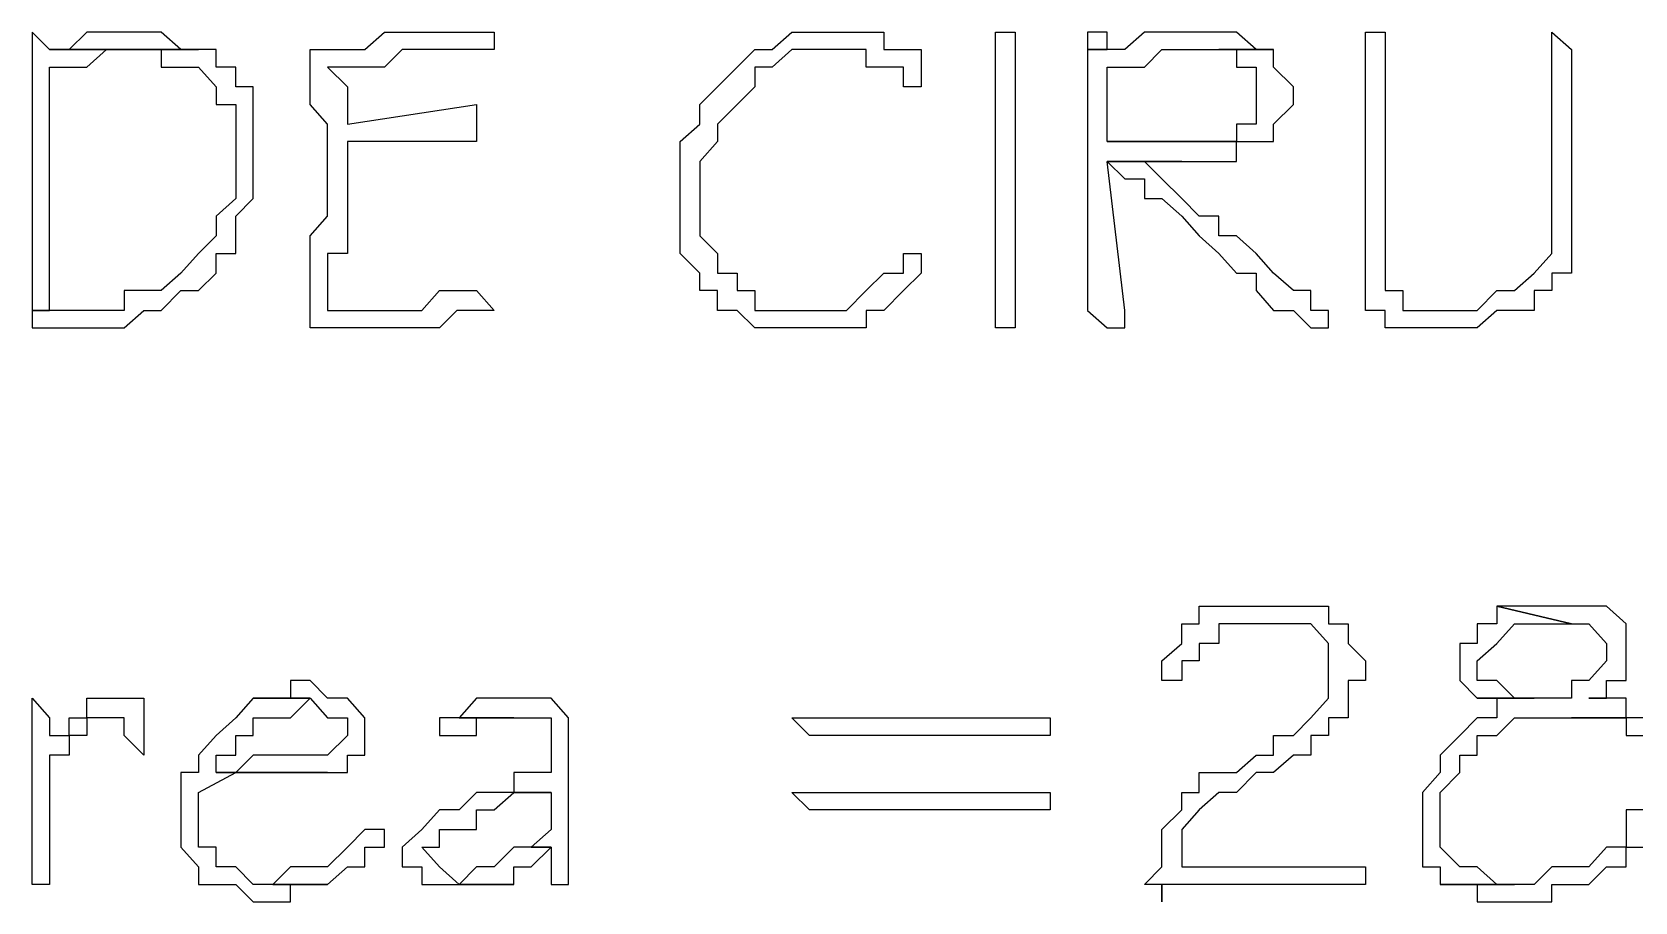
# Model space of a CAD drawing. Header units: millimetres. Extents: x -518.8 to -461.2, y 3.5 to 44.2.
# Drawn here: x -497.96 to -497.41, y 15.571 to 15.87 of the extents above; entities that cross this region are included whole.
import ezdxf

# ---------------------------------------------------------------- set-up
doc = ezdxf.new("R2010")
doc.units = ezdxf.units.MM
doc.header["$MEASUREMENT"] = 0
doc.layers.add('MYSOLIDS', color=7, linetype='Continuous')

msp = doc.modelspace()

# ---------------------------------------------------------------- linework, layer by layer
at = {"layer": 'MYSOLIDS'}
for points in [[(-497.96017, 15.86988), (-497.96017, 15.86988), (-497.96017, 15.86386), (-497.96017, 15.85785), (-497.96017, 15.85785), (-497.96017, 15.85108), (-497.96017, 15.85108), (-497.96017, 15.84507), (-497.96017, 15.8383), (-497.96017, 15.83229), (-497.96017, 15.83229), (-497.96017, 15.82552), (-497.96017, 15.8195), (-497.96017, 15.81274), (-497.96017, 15.81274), (-497.96017, 15.80672), (-497.96017, 15.79996), (-497.96017, 15.79996), (-497.96017, 15.79394), (-497.96017, 15.78717), (-497.96017, 15.78116), (-497.96017, 15.77439), (-497.96017, 15.77439), (-497.95416, 15.77439), (-497.95416, 15.78116), (-497.95416, 15.78116), (-497.95416, 15.78717), (-497.95416, 15.79394), (-497.95416, 15.79394), (-497.95416, 15.79996), (-497.95416, 15.80672), (-497.95416, 15.80672), (-497.95416, 15.81274), (-497.95416, 15.8195), (-497.95416, 15.8195), (-497.95416, 15.82552), (-497.95416, 15.83229), (-497.95416, 15.8383), (-497.95416, 15.8383), (-497.95416, 15.84507), (-497.95416, 15.85108), (-497.95416, 15.85785), (-497.95416, 15.85785), (-497.95416, 15.85785), (-497.94739, 15.85785), (-497.94739, 15.85785), (-497.94137, 15.85785), (-497.93461, 15.86386), (-497.93461, 15.86386), (-497.92859, 15.86386), (-497.92183, 15.86386), (-497.90303, 15.86386), (-497.90303, 15.86386), (-497.95416, 15.86386), (-497.96017, 15.86988), (-497.96017, 15.86988), (-497.96017, 15.86988)], [(-497.92183, 15.86988), (-497.92859, 15.86988), (-497.93461, 15.86988), (-497.93461, 15.86988), (-497.93461, 15.86988), (-497.94137, 15.86988), (-497.94739, 15.86386), (-497.94739, 15.86386), (-497.95416, 15.86386), (-497.90303, 15.86386), (-497.90904, 15.86386), (-497.91581, 15.86988), (-497.91581, 15.86988), (-497.92183, 15.86988), (-497.92183, 15.86988)], [(-497.8519, 15.8383), (-497.80754, 15.84507), (-497.80754, 15.84507), (-497.80754, 15.8383), (-497.80754, 15.8383), (-497.80754, 15.8383), (-497.80754, 15.8383), (-497.80754, 15.8383), (-497.80754, 15.8383), (-497.80754, 15.83229), (-497.80754, 15.83229), (-497.8519, 15.83229), (-497.8519, 15.82552), (-497.8519, 15.82552), (-497.8519, 15.82552), (-497.8519, 15.82552), (-497.8519, 15.8195), (-497.8519, 15.81274), (-497.8519, 15.81274), (-497.8519, 15.80672), (-497.8519, 15.80672), (-497.8519, 15.79996), (-497.8519, 15.79394), (-497.85867, 15.79394), (-497.85867, 15.78717), (-497.85867, 15.78116), (-497.85867, 15.77439), (-497.85867, 15.77439), (-497.8519, 15.77439), (-497.84589, 15.77439), (-497.83912, 15.77439), (-497.83912, 15.77439), (-497.8331, 15.77439), (-497.82634, 15.77439), (-497.82634, 15.77439), (-497.82032, 15.78116), (-497.81431, 15.78116), (-497.81431, 15.78116), (-497.80754, 15.78116), (-497.80754, 15.78116), (-497.80152, 15.77439), (-497.80152, 15.77439), (-497.80152, 15.77439), (-497.80152, 15.77439), (-497.80152, 15.77439), (-497.80754, 15.77439), (-497.81431, 15.77439), (-497.82032, 15.76838), (-497.82032, 15.76838), (-497.82634, 15.76838), (-497.82634, 15.76838), (-497.8331, 15.76838), (-497.83912, 15.76838), (-497.83912, 15.76838), (-497.84589, 15.76838), (-497.8519, 15.76838), (-497.8519, 15.76838), (-497.85867, 15.76838), (-497.85867, 15.76838), (-497.86468, 15.76838), (-497.86468, 15.76838), (-497.86468, 15.77439), (-497.86468, 15.77439), (-497.86468, 15.77439), (-497.86468, 15.78116), (-497.86468, 15.78116), (-497.86468, 15.78717), (-497.86468, 15.79394), (-497.86468, 15.79996), (-497.86468, 15.79996), (-497.85867, 15.80672), (-497.85867, 15.81274), (-497.85867, 15.8195), (-497.85867, 15.8195), (-497.85867, 15.82552), (-497.85867, 15.82552), (-497.85867, 15.83229), (-497.85867, 15.8383), (-497.86468, 15.84507), (-497.86468, 15.85108), (-497.86468, 15.85108), (-497.86468, 15.85785), (-497.86468, 15.85785), (-497.86468, 15.86386), (-497.86468, 15.86386), (-497.86468, 15.86386), (-497.86468, 15.86386), (-497.85867, 15.86386), (-497.85867, 15.86386), (-497.8519, 15.86386), (-497.84589, 15.86386), (-497.84589, 15.86386), (-497.84589, 15.86386), (-497.83912, 15.86988), (-497.8331, 15.86988), (-497.8331, 15.86988), (-497.82634, 15.86988), (-497.82032, 15.86988), (-497.81431, 15.86988), (-497.81431, 15.86988), (-497.80754, 15.86988), (-497.80754, 15.86988), (-497.80754, 15.86988), (-497.80152, 15.86988), (-497.80152, 15.86988), (-497.80152, 15.86386), (-497.80152, 15.86386), (-497.80152, 15.86386), (-497.80152, 15.86386), (-497.80754, 15.86386), (-497.80754, 15.86386), (-497.81431, 15.86386), (-497.82032, 15.86386), (-497.82634, 15.86386), (-497.8331, 15.86386), (-497.83912, 15.85785), (-497.84589, 15.85785), (-497.84589, 15.85785), (-497.8519, 15.85785), (-497.85867, 15.85785), (-497.85867, 15.85785), (-497.8519, 15.85108), (-497.8519, 15.85108), (-497.8519, 15.84507), (-497.8519, 15.8383), (-497.8519, 15.8383), (-497.8519, 15.8383), (-497.8519, 15.8383), (-497.8519, 15.8383)], [(-497.68649, 15.86386), (-497.69325, 15.86386), (-497.69325, 15.86386), (-497.69927, 15.86386), (-497.70604, 15.85785), (-497.70604, 15.85785), (-497.71205, 15.85785), (-497.71205, 15.85108), (-497.71807, 15.84507), (-497.71807, 15.84507), (-497.71807, 15.84507), (-497.72483, 15.8383), (-497.72483, 15.8383), (-497.72483, 15.83229), (-497.72483, 15.83229), (-497.73085, 15.82552), (-497.73085, 15.8195), (-497.73085, 15.8195), (-497.73085, 15.81274), (-497.73085, 15.80672), (-497.73085, 15.79996), (-497.73085, 15.79996), (-497.72483, 15.79394), (-497.72483, 15.79394), (-497.72483, 15.78717), (-497.71807, 15.78717), (-497.71807, 15.78116), (-497.71205, 15.78116), (-497.71205, 15.77439), (-497.70604, 15.77439), (-497.69927, 15.77439), (-497.69927, 15.77439), (-497.69325, 15.77439), (-497.68649, 15.77439), (-497.68649, 15.77439), (-497.68047, 15.77439), (-497.68047, 15.77439), (-497.67371, 15.78116), (-497.67371, 15.78116), (-497.66769, 15.78717), (-497.66769, 15.78717), (-497.66092, 15.78717), (-497.66092, 15.79394), (-497.65491, 15.79394), (-497.65491, 15.79394), (-497.65491, 15.79394), (-497.65491, 15.79394), (-497.65491, 15.79394), (-497.65491, 15.79394), (-497.65491, 15.78717), (-497.65491, 15.78717), (-497.65491, 15.78717), (-497.66092, 15.78116), (-497.66092, 15.78116), (-497.66769, 15.77439), (-497.67371, 15.77439), (-497.67371, 15.76838), (-497.67371, 15.76838), (-497.68047, 15.76838), (-497.68649, 15.76838), (-497.68649, 15.76838), (-497.69325, 15.76838), (-497.69325, 15.76838), (-497.69927, 15.76838), (-497.70604, 15.76838), (-497.71205, 15.76838), (-497.71205, 15.76838), (-497.71807, 15.77439), (-497.71807, 15.77439), (-497.72483, 15.77439), (-497.72483, 15.78116), (-497.73085, 15.78116), (-497.73085, 15.78717), (-497.73085, 15.78717), (-497.73761, 15.79394), (-497.73761, 15.79996), (-497.73761, 15.79996), (-497.73761, 15.80672), (-497.73761, 15.81274), (-497.73761, 15.8195), (-497.73761, 15.8195), (-497.73761, 15.82552), (-497.73761, 15.83229), (-497.73761, 15.83229), (-497.73085, 15.8383), (-497.73085, 15.84507), (-497.73085, 15.84507), (-497.72483, 15.85108), (-497.72483, 15.85108), (-497.71807, 15.85785), (-497.71807, 15.85785), (-497.71205, 15.86386), (-497.71205, 15.86386), (-497.70604, 15.86386), (-497.69927, 15.86988), (-497.69927, 15.86988), (-497.69325, 15.86988), (-497.68649, 15.86988), (-497.68649, 15.86988), (-497.68047, 15.86988), (-497.68047, 15.86988), (-497.67371, 15.86988), (-497.66769, 15.86988), (-497.66769, 15.86386), (-497.66092, 15.86386), (-497.65491, 15.86386), (-497.65491, 15.85785), (-497.65491, 15.85785), (-497.65491, 15.85785), (-497.65491, 15.85108), (-497.65491, 15.85108), (-497.65491, 15.85108), (-497.65491, 15.85108), (-497.66092, 15.85108), (-497.66092, 15.85108), (-497.66092, 15.85785), (-497.66092, 15.85785), (-497.66769, 15.85785), (-497.67371, 15.85785), (-497.67371, 15.86386), (-497.68047, 15.86386), (-497.68047, 15.86386), (-497.68649, 15.86386), (-497.68649, 15.86386), (-497.68649, 15.86386), (-497.68649, 15.86386)], [(-497.62258, 15.81274), (-497.62258, 15.80672), (-497.62258, 15.79996), (-497.62258, 15.79394), (-497.62258, 15.79394), (-497.62258, 15.78717), (-497.62258, 15.78116), (-497.62258, 15.77439), (-497.62258, 15.77439), (-497.62258, 15.77439), (-497.62258, 15.76838), (-497.62258, 15.76838), (-497.62934, 15.76838), (-497.62934, 15.76838), (-497.62934, 15.76838), (-497.62934, 15.76838), (-497.62934, 15.77439), (-497.62934, 15.77439), (-497.62934, 15.77439), (-497.62934, 15.77439), (-497.62934, 15.77439), (-497.62934, 15.78116), (-497.62934, 15.78717), (-497.62934, 15.78717), (-497.62934, 15.79394), (-497.62934, 15.79996), (-497.62934, 15.80672), (-497.62934, 15.81274), (-497.62934, 15.81274), (-497.62934, 15.8195), (-497.62934, 15.82552), (-497.62934, 15.82552), (-497.62934, 15.83229), (-497.62934, 15.8383), (-497.62934, 15.84507), (-497.62934, 15.84507), (-497.62934, 15.85108), (-497.62934, 15.85785), (-497.62934, 15.85785), (-497.62934, 15.86386), (-497.62934, 15.86386), (-497.62934, 15.86386), (-497.62934, 15.86988), (-497.62934, 15.86988), (-497.62934, 15.86988), (-497.62934, 15.86988), (-497.62258, 15.86988), (-497.62258, 15.86988), (-497.62258, 15.86386), (-497.62258, 15.86386), (-497.62258, 15.85785), (-497.62258, 15.85785), (-497.62258, 15.85785), (-497.62258, 15.85108), (-497.62258, 15.84507), (-497.62258, 15.8383), (-497.62258, 15.8383), (-497.62258, 15.83229), (-497.62258, 15.82552), (-497.62258, 15.82552), (-497.62258, 15.8195), (-497.62258, 15.81274), (-497.62258, 15.81274), (-497.62258, 15.81274), (-497.62258, 15.81274), (-497.62258, 15.81274)], [(-497.55265, 15.86988), (-497.55265, 15.86988), (-497.55942, 15.86988), (-497.56543, 15.86988), (-497.5722, 15.86988), (-497.5722, 15.86988), (-497.5722, 15.86988), (-497.57822, 15.86988), (-497.58498, 15.86386), (-497.591, 15.86386), (-497.59777, 15.86386), (-497.59777, 15.77439), (-497.591, 15.76838), (-497.591, 15.76838), (-497.58498, 15.76838), (-497.58498, 15.77439), (-497.58498, 15.77439), (-497.591, 15.82552), (-497.56543, 15.82552), (-497.55942, 15.82552), (-497.55942, 15.82552), (-497.55265, 15.82552), (-497.54664, 15.82552), (-497.54664, 15.83229), (-497.591, 15.83229), (-497.591, 15.85785), (-497.58498, 15.85785), (-497.58498, 15.85785), (-497.57822, 15.85785), (-497.5722, 15.86386), (-497.5722, 15.86386), (-497.56543, 15.86386), (-497.55942, 15.86386), (-497.55265, 15.86386), (-497.53386, 15.86386), (-497.53987, 15.86386), (-497.53987, 15.86386), (-497.54664, 15.86988), (-497.55265, 15.86988), (-497.55265, 15.86988), (-497.55265, 15.86988)], [(-497.591, 15.86988), (-497.59777, 15.86988), (-497.59777, 15.86386), (-497.591, 15.86386), (-497.591, 15.86988), (-497.591, 15.86988), (-497.591, 15.86988)], [(-497.50228, 15.86386), (-497.50228, 15.86988), (-497.50228, 15.86988), (-497.50228, 15.86988), (-497.50228, 15.86988), (-497.49551, 15.86988), (-497.49551, 15.86988), (-497.49551, 15.86386), (-497.49551, 15.86386), (-497.49551, 15.79394), (-497.49551, 15.78717), (-497.49551, 15.78717), (-497.49551, 15.78116), (-497.48949, 15.78116), (-497.48949, 15.77439), (-497.48273, 15.77439), (-497.48273, 15.77439), (-497.48273, 15.77439), (-497.47671, 15.77439), (-497.46995, 15.77439), (-497.46393, 15.77439), (-497.46393, 15.77439), (-497.45716, 15.78116), (-497.45716, 15.78116), (-497.45115, 15.78116), (-497.44438, 15.78717), (-497.44438, 15.78717), (-497.44438, 15.78717), (-497.43837, 15.79394), (-497.43837, 15.79996), (-497.43837, 15.79996), (-497.43837, 15.80672), (-497.43837, 15.80672), (-497.43837, 15.81274), (-497.43837, 15.81274), (-497.43837, 15.8195), (-497.43837, 15.82552), (-497.43837, 15.83229), (-497.43837, 15.8383), (-497.43837, 15.84507), (-497.43837, 15.84507), (-497.43837, 15.85108), (-497.43837, 15.85108), (-497.43837, 15.86386), (-497.43837, 15.86386), (-497.43837, 15.86386), (-497.43837, 15.86988), (-497.43837, 15.86988), (-497.43837, 15.86988), (-497.43837, 15.86988), (-497.4316, 15.86386), (-497.4316, 15.86386), (-497.4316, 15.86386), (-497.4316, 15.85785), (-497.4316, 15.85108), (-497.4316, 15.84507), (-497.4316, 15.84507), (-497.4316, 15.83229), (-497.4316, 15.82552), (-497.4316, 15.82552), (-497.4316, 15.8195), (-497.4316, 15.81274), (-497.4316, 15.80672), (-497.4316, 15.80672), (-497.4316, 15.80672), (-497.4316, 15.79996), (-497.4316, 15.79394), (-497.4316, 15.78717), (-497.4316, 15.78717), (-497.43837, 15.78717), (-497.43837, 15.78116), (-497.44438, 15.78116), (-497.44438, 15.77439), (-497.45115, 15.77439), (-497.45115, 15.77439), (-497.45716, 15.77439), (-497.46393, 15.76838), (-497.46393, 15.76838), (-497.46995, 15.76838), (-497.47671, 15.76838), (-497.47671, 15.76838), (-497.48273, 15.76838), (-497.48273, 15.76838), (-497.48949, 15.76838), (-497.49551, 15.76838), (-497.49551, 15.77439), (-497.49551, 15.77439), (-497.50228, 15.77439), (-497.50228, 15.78116), (-497.50228, 15.78717), (-497.50228, 15.78717), (-497.50228, 15.79394), (-497.50228, 15.79394), (-497.50228, 15.86386), (-497.50228, 15.86386), (-497.50228, 15.86386)], [(-497.90303, 15.86386), (-497.92183, 15.86386), (-497.92183, 15.86386), (-497.91581, 15.86386), (-497.91581, 15.85785), (-497.90904, 15.85785), (-497.90303, 15.85785), (-497.90303, 15.85785), (-497.89701, 15.85108), (-497.89701, 15.85108), (-497.89701, 15.85108), (-497.89701, 15.84507), (-497.89025, 15.84507), (-497.89025, 15.8383), (-497.89025, 15.83229), (-497.89025, 15.82552), (-497.89025, 15.82552), (-497.89025, 15.8195), (-497.89025, 15.81274), (-497.89025, 15.81274), (-497.89701, 15.80672), (-497.89701, 15.79996), (-497.89701, 15.79996), (-497.90303, 15.79394), (-497.90303, 15.79394), (-497.90904, 15.78717), (-497.90904, 15.78717), (-497.91581, 15.78116), (-497.91581, 15.78116), (-497.92183, 15.78116), (-497.92859, 15.78116), (-497.92859, 15.77439), (-497.93461, 15.77439), (-497.93461, 15.77439), (-497.94137, 15.77439), (-497.94739, 15.77439), (-497.94739, 15.77439), (-497.95416, 15.77439), (-497.96017, 15.77439), (-497.96017, 15.77439), (-497.96017, 15.76838), (-497.96017, 15.76838), (-497.95416, 15.76838), (-497.95416, 15.76838), (-497.94739, 15.76838), (-497.94137, 15.76838), (-497.93461, 15.76838), (-497.93461, 15.76838), (-497.92859, 15.76838), (-497.92859, 15.76838), (-497.92183, 15.77439), (-497.91581, 15.77439), (-497.91581, 15.77439), (-497.90904, 15.78116), (-497.90904, 15.78116), (-497.90303, 15.78116), (-497.90303, 15.78116), (-497.89701, 15.78717), (-497.89701, 15.79394), (-497.89025, 15.79394), (-497.89025, 15.79996), (-497.89025, 15.79996), (-497.89025, 15.80672), (-497.88423, 15.81274), (-497.88423, 15.81274), (-497.88423, 15.8195), (-497.88423, 15.82552), (-497.88423, 15.82552), (-497.88423, 15.83229), (-497.88423, 15.83229), (-497.88423, 15.8383), (-497.88423, 15.84507), (-497.88423, 15.85108), (-497.89025, 15.85108), (-497.89025, 15.85785), (-497.89025, 15.85785), (-497.89701, 15.85785), (-497.89701, 15.86386), (-497.90303, 15.86386), (-497.90303, 15.86386)], [(-497.53386, 15.86386), (-497.55265, 15.86386), (-497.55265, 15.86386), (-497.54664, 15.86386), (-497.54664, 15.85785), (-497.53987, 15.85785), (-497.53987, 15.85785), (-497.53987, 15.85108), (-497.53987, 15.85108), (-497.53987, 15.84507), (-497.53987, 15.84507), (-497.53987, 15.8383), (-497.54664, 15.8383), (-497.54664, 15.83229), (-497.55265, 15.83229), (-497.55265, 15.83229), (-497.55942, 15.83229), (-497.55942, 15.83229), (-497.56543, 15.83229), (-497.5722, 15.83229), (-497.57822, 15.83229), (-497.58498, 15.83229), (-497.591, 15.83229), (-497.54664, 15.83229), (-497.53987, 15.83229), (-497.53987, 15.83229), (-497.53386, 15.83229), (-497.53386, 15.8383), (-497.53386, 15.8383), (-497.52709, 15.84507), (-497.52709, 15.85108), (-497.52709, 15.85108), (-497.53386, 15.85785), (-497.53386, 15.85785), (-497.53386, 15.86386), (-497.53386, 15.86386)], [(-497.56543, 15.82552), (-497.591, 15.82552), (-497.58498, 15.8195), (-497.57822, 15.8195), (-497.57822, 15.81274), (-497.5722, 15.81274), (-497.56543, 15.80672), (-497.56543, 15.80672), (-497.55942, 15.79996), (-497.55942, 15.79996), (-497.55265, 15.79394), (-497.55265, 15.79394), (-497.54664, 15.78717), (-497.54664, 15.78717), (-497.53987, 15.78717), (-497.53987, 15.78116), (-497.53987, 15.78116), (-497.53386, 15.77439), (-497.52709, 15.77439), (-497.52107, 15.76838), (-497.52107, 15.76838), (-497.51506, 15.76838), (-497.51506, 15.76838), (-497.51506, 15.76838), (-497.51506, 15.76838), (-497.51506, 15.76838), (-497.51506, 15.77439), (-497.52107, 15.77439), (-497.52107, 15.77439), (-497.52107, 15.78116), (-497.52709, 15.78116), (-497.52709, 15.78116), (-497.53386, 15.78717), (-497.53386, 15.78717), (-497.53987, 15.79394), (-497.53987, 15.79394), (-497.54664, 15.79996), (-497.54664, 15.79996), (-497.55265, 15.79996), (-497.55265, 15.80672), (-497.55942, 15.80672), (-497.56543, 15.81274), (-497.56543, 15.81274), (-497.5722, 15.8195), (-497.5722, 15.8195), (-497.57822, 15.82552), (-497.57822, 15.82552), (-497.5722, 15.82552), (-497.56543, 15.82552), (-497.56543, 15.82552)], [(-497.56543, 15.58341), (-497.50829, 15.58341), (-497.50228, 15.58341), (-497.50228, 15.58341), (-497.50228, 15.5774), (-497.50228, 15.5774), (-497.50228, 15.5774), (-497.50228, 15.5774), (-497.50829, 15.5774), (-497.50829, 15.5774), (-497.56543, 15.5774), (-497.5722, 15.5774), (-497.5722, 15.5774), (-497.5722, 15.57138), (-497.5722, 15.57138), (-497.5722, 15.5774), (-497.5722, 15.5774), (-497.57822, 15.5774), (-497.57822, 15.5774), (-497.5722, 15.58341), (-497.5722, 15.59018), (-497.5722, 15.5962), (-497.5722, 15.5962), (-497.5722, 15.5962), (-497.56543, 15.60296), (-497.56543, 15.60296), (-497.56543, 15.60898), (-497.55942, 15.60898), (-497.55942, 15.61574), (-497.55265, 15.61574), (-497.55265, 15.61574), (-497.54664, 15.61574), (-497.53987, 15.62176), (-497.53386, 15.62176), (-497.53386, 15.62853), (-497.52709, 15.62853), (-497.52709, 15.62853), (-497.52709, 15.62853), (-497.52107, 15.63454), (-497.52107, 15.63454), (-497.51506, 15.64131), (-497.51506, 15.64732), (-497.51506, 15.64732), (-497.51506, 15.65409), (-497.51506, 15.65409), (-497.51506, 15.66011), (-497.51506, 15.66011), (-497.52107, 15.66687), (-497.52107, 15.66687), (-497.52709, 15.66687), (-497.53386, 15.66687), (-497.53386, 15.66687), (-497.53987, 15.66687), (-497.54664, 15.66687), (-497.54664, 15.66687), (-497.55265, 15.66687), (-497.55265, 15.66011), (-497.55942, 15.66011), (-497.55942, 15.65409), (-497.55942, 15.65409), (-497.56543, 15.65409), (-497.56543, 15.64732), (-497.56543, 15.64732), (-497.56543, 15.64732), (-497.5722, 15.64732), (-497.5722, 15.64732), (-497.5722, 15.64732), (-497.5722, 15.64732), (-497.5722, 15.65409), (-497.5722, 15.65409), (-497.56543, 15.66011), (-497.56543, 15.66687), (-497.56543, 15.66687), (-497.55942, 15.66687), (-497.55942, 15.67289), (-497.55265, 15.67289), (-497.55265, 15.67289), (-497.54664, 15.67289), (-497.53987, 15.67289), (-497.53386, 15.67289), (-497.53386, 15.67289), (-497.52709, 15.67289), (-497.52709, 15.67289), (-497.52107, 15.67289), (-497.51506, 15.67289), (-497.51506, 15.66687), (-497.51506, 15.66687), (-497.50829, 15.66687), (-497.50829, 15.66011), (-497.50829, 15.66011), (-497.50228, 15.65409), (-497.50228, 15.64732), (-497.50829, 15.64732), (-497.50829, 15.64131), (-497.50829, 15.64131), (-497.50829, 15.63454), (-497.51506, 15.63454), (-497.51506, 15.62853), (-497.51506, 15.62853), (-497.52107, 15.62853), (-497.52107, 15.62176), (-497.52709, 15.62176), (-497.53386, 15.61574), (-497.53987, 15.61574), (-497.53987, 15.61574), (-497.54664, 15.60898), (-497.54664, 15.60898), (-497.55265, 15.60898), (-497.55942, 15.60296), (-497.55942, 15.60296), (-497.56543, 15.5962), (-497.56543, 15.5962), (-497.56543, 15.59018), (-497.56543, 15.58341), (-497.56543, 15.58341), (-497.56543, 15.58341), (-497.56543, 15.58341), (-497.56543, 15.58341)], [(-497.4316, 15.67289), (-497.43837, 15.67289), (-497.44438, 15.67289), (-497.44438, 15.67289), (-497.45115, 15.67289), (-497.45716, 15.67289), (-497.4316, 15.66687), (-497.4316, 15.66687), (-497.42558, 15.66687), (-497.42558, 15.66687), (-497.42558, 15.66687), (-497.41957, 15.66011), (-497.41957, 15.66011), (-497.41957, 15.66011), (-497.41957, 15.65409), (-497.42558, 15.64732), (-497.42558, 15.64732), (-497.4316, 15.64732), (-497.4316, 15.64131), (-497.43837, 15.64131), (-497.44438, 15.64131), (-497.44438, 15.64131), (-497.46393, 15.64131), (-497.46393, 15.64131), (-497.45716, 15.64131), (-497.45716, 15.63454), (-497.45716, 15.63454), (-497.46393, 15.63454), (-497.46995, 15.62853), (-497.46995, 15.62853), (-497.47671, 15.62176), (-497.47671, 15.62176), (-497.47671, 15.61574), (-497.48273, 15.60898), (-497.48273, 15.60898), (-497.48273, 15.60296), (-497.48273, 15.5962), (-497.48273, 15.5962), (-497.48273, 15.59018), (-497.48273, 15.58341), (-497.47671, 15.58341), (-497.47671, 15.5774), (-497.47671, 15.5774), (-497.45115, 15.5774), (-497.45115, 15.5774), (-497.45716, 15.5774), (-497.46393, 15.58341), (-497.46393, 15.58341), (-497.46995, 15.58341), (-497.46995, 15.58341), (-497.47671, 15.59018), (-497.47671, 15.5962), (-497.47671, 15.5962), (-497.47671, 15.5962), (-497.47671, 15.60296), (-497.47671, 15.60898), (-497.46995, 15.61574), (-497.46995, 15.61574), (-497.46995, 15.62176), (-497.46393, 15.62176), (-497.46393, 15.62853), (-497.45716, 15.62853), (-497.45716, 15.62853), (-497.45115, 15.63454), (-497.44438, 15.63454), (-497.44438, 15.63454), (-497.43837, 15.63454), (-497.43837, 15.63454), (-497.4316, 15.63454), (-497.4128, 15.63454), (-497.4128, 15.64131), (-497.41957, 15.64131), (-497.42558, 15.64131), (-497.41957, 15.64131), (-497.41957, 15.64732), (-497.4128, 15.64732), (-497.4128, 15.65409), (-497.4128, 15.65409), (-497.4128, 15.66011), (-497.4128, 15.66011), (-497.4128, 15.66687), (-497.4128, 15.66687), (-497.41957, 15.67289), (-497.41957, 15.67289), (-497.42558, 15.67289), (-497.4316, 15.67289), (-497.4316, 15.67289), (-497.4316, 15.67289)], [(-497.45716, 15.67289), (-497.45716, 15.66687), (-497.46393, 15.66687), (-497.46393, 15.66011), (-497.46995, 15.66011), (-497.46995, 15.65409), (-497.46995, 15.64732), (-497.46995, 15.64732), (-497.46995, 15.64732), (-497.46393, 15.64131), (-497.44438, 15.64131), (-497.45115, 15.64131), (-497.45115, 15.64131), (-497.45716, 15.64732), (-497.46393, 15.64732), (-497.46393, 15.65409), (-497.46393, 15.65409), (-497.45716, 15.66011), (-497.45716, 15.66011), (-497.45115, 15.66687), (-497.45115, 15.66687), (-497.45115, 15.66687), (-497.44438, 15.66687), (-497.43837, 15.66687), (-497.4316, 15.66687), (-497.45716, 15.67289), (-497.45716, 15.67289)], [(-497.86468, 15.64732), (-497.87145, 15.64732), (-497.87145, 15.64131), (-497.87746, 15.64131), (-497.88423, 15.64131), (-497.88423, 15.64131), (-497.88423, 15.64131), (-497.86468, 15.64131), (-497.86468, 15.64131), (-497.85867, 15.63454), (-497.8519, 15.63454), (-497.8519, 15.63454), (-497.8519, 15.62853), (-497.8519, 15.62853), (-497.8519, 15.62853), (-497.85867, 15.62176), (-497.85867, 15.62176), (-497.86468, 15.62176), (-497.86468, 15.62176), (-497.87145, 15.62176), (-497.87746, 15.62176), (-497.87746, 15.62176), (-497.88423, 15.62176), (-497.89025, 15.61574), (-497.89701, 15.61574), (-497.85867, 15.61574), (-497.8519, 15.61574), (-497.8519, 15.62176), (-497.84589, 15.62176), (-497.84589, 15.62853), (-497.84589, 15.62853), (-497.84589, 15.63454), (-497.84589, 15.63454), (-497.8519, 15.64131), (-497.8519, 15.64131), (-497.85867, 15.64131), (-497.85867, 15.64131), (-497.86468, 15.64732), (-497.86468, 15.64732)], [(-497.95416, 15.62853), (-497.94739, 15.62853), (-497.94739, 15.63454), (-497.94137, 15.63454), (-497.94137, 15.64131), (-497.93461, 15.64131), (-497.92859, 15.64131), (-497.92859, 15.64131), (-497.92183, 15.64131), (-497.92183, 15.64131), (-497.92183, 15.63454), (-497.92183, 15.63454), (-497.92183, 15.62853), (-497.92183, 15.62853), (-497.92183, 15.62176), (-497.92183, 15.62176), (-497.92183, 15.62176), (-497.92183, 15.62176), (-497.92183, 15.62176), (-497.92859, 15.62853), (-497.92859, 15.62853), (-497.92859, 15.62853), (-497.92859, 15.62853), (-497.92859, 15.62853), (-497.92859, 15.62853), (-497.92859, 15.63454), (-497.92859, 15.63454), (-497.92859, 15.63454), (-497.92859, 15.63454), (-497.93461, 15.63454), (-497.94137, 15.63454), (-497.94137, 15.63454), (-497.94137, 15.62853), (-497.94739, 15.62853), (-497.94739, 15.62176), (-497.95416, 15.62176), (-497.95416, 15.62176), (-497.95416, 15.61574), (-497.95416, 15.60898), (-497.95416, 15.60898), (-497.95416, 15.60898), (-497.95416, 15.5962), (-497.95416, 15.5962), (-497.95416, 15.59018), (-497.95416, 15.59018), (-497.95416, 15.58341), (-497.95416, 15.58341), (-497.95416, 15.5774), (-497.95416, 15.5774), (-497.95416, 15.5774), (-497.95416, 15.5774), (-497.96017, 15.5774), (-497.96017, 15.5774), (-497.96017, 15.58341), (-497.96017, 15.58341), (-497.96017, 15.59018), (-497.96017, 15.5962), (-497.96017, 15.5962), (-497.96017, 15.60296), (-497.96017, 15.60898), (-497.96017, 15.61574), (-497.96017, 15.61574), (-497.96017, 15.62176), (-497.96017, 15.62853), (-497.96017, 15.62853), (-497.96017, 15.63454), (-497.96017, 15.63454), (-497.96017, 15.64131), (-497.96017, 15.64131), (-497.96017, 15.64131), (-497.96017, 15.64131), (-497.95416, 15.63454), (-497.95416, 15.63454), (-497.95416, 15.62853), (-497.95416, 15.62853), (-497.95416, 15.62853), (-497.95416, 15.62853), (-497.95416, 15.62853), (-497.95416, 15.62853)], [(-497.88423, 15.64131), (-497.89025, 15.63454), (-497.89025, 15.63454), (-497.89701, 15.62853), (-497.89701, 15.62853), (-497.90303, 15.62176), (-497.90303, 15.61574), (-497.90904, 15.61574), (-497.90904, 15.61574), (-497.90904, 15.60898), (-497.90904, 15.60296), (-497.90904, 15.60296), (-497.90904, 15.5962), (-497.90904, 15.59018), (-497.90904, 15.59018), (-497.90303, 15.58341), (-497.90303, 15.58341), (-497.90303, 15.5774), (-497.89701, 15.5774), (-497.89701, 15.5774), (-497.89025, 15.5774), (-497.88423, 15.57138), (-497.87746, 15.57138), (-497.87746, 15.57138), (-497.87145, 15.57138), (-497.87145, 15.5774), (-497.86468, 15.5774), (-497.85867, 15.5774), (-497.85867, 15.5774), (-497.85867, 15.5774), (-497.87746, 15.5774), (-497.88423, 15.5774), (-497.89025, 15.58341), (-497.89701, 15.58341), (-497.89701, 15.58341), (-497.89701, 15.59018), (-497.90303, 15.59018), (-497.90303, 15.5962), (-497.90303, 15.60296), (-497.90303, 15.60296), (-497.90303, 15.60898), (-497.90303, 15.60898), (-497.90303, 15.60898), (-497.90303, 15.60898), (-497.89025, 15.61574), (-497.88423, 15.61574), (-497.88423, 15.61574), (-497.87746, 15.61574), (-497.87145, 15.61574), (-497.86468, 15.61574), (-497.86468, 15.61574), (-497.85867, 15.61574), (-497.85867, 15.61574), (-497.89701, 15.61574), (-497.89701, 15.62176), (-497.89025, 15.62176), (-497.89025, 15.62853), (-497.88423, 15.62853), (-497.88423, 15.63454), (-497.87746, 15.63454), (-497.87746, 15.63454), (-497.87145, 15.63454), (-497.86468, 15.64131), (-497.88423, 15.64131), (-497.88423, 15.64131)], [(-497.78874, 15.64131), (-497.79476, 15.64131), (-497.79476, 15.64131), (-497.80152, 15.64131), (-497.80152, 15.64131), (-497.80754, 15.64131), (-497.81355, 15.63454), (-497.79476, 15.63454), (-497.78874, 15.63454), (-497.78198, 15.63454), (-497.78198, 15.63454), (-497.78198, 15.62853), (-497.78198, 15.62176), (-497.78198, 15.61574), (-497.78874, 15.61574), (-497.79476, 15.61574), (-497.79476, 15.60898), (-497.78198, 15.60898), (-497.78198, 15.5962), (-497.78198, 15.5962), (-497.78874, 15.59018), (-497.78198, 15.59018), (-497.78198, 15.58341), (-497.78198, 15.5774), (-497.77596, 15.5774), (-497.77596, 15.5774), (-497.77596, 15.58341), (-497.77596, 15.62176), (-497.77596, 15.62853), (-497.77596, 15.63454), (-497.77596, 15.63454), (-497.78198, 15.64131), (-497.78198, 15.64131), (-497.78874, 15.64131), (-497.78874, 15.64131), (-497.78874, 15.64131)], [(-497.81355, 15.63454), (-497.81355, 15.63454), (-497.82032, 15.63454), (-497.82032, 15.63454), (-497.82032, 15.62853), (-497.82032, 15.62853), (-497.82032, 15.62853), (-497.82032, 15.62853), (-497.81355, 15.62853), (-497.81355, 15.62853), (-497.80754, 15.62853), (-497.80754, 15.63454), (-497.80152, 15.63454), (-497.80152, 15.63454), (-497.79476, 15.63454), (-497.79476, 15.63454), (-497.81355, 15.63454), (-497.81355, 15.63454)], [(-497.61656, 15.62853), (-497.69325, 15.62853), (-497.69325, 15.62853), (-497.69325, 15.62853), (-497.69927, 15.63454), (-497.69927, 15.63454), (-497.69325, 15.63454), (-497.69325, 15.63454), (-497.69325, 15.63454), (-497.69325, 15.63454), (-497.61656, 15.63454), (-497.61055, 15.63454), (-497.61055, 15.63454), (-497.61055, 15.63454), (-497.61055, 15.63454), (-497.61055, 15.62853), (-497.61055, 15.62853), (-497.61656, 15.62853), (-497.61656, 15.62853), (-497.61656, 15.62853), (-497.61656, 15.62853), (-497.61656, 15.62853)], [(-497.4128, 15.63454), (-497.4316, 15.63454), (-497.42558, 15.63454), (-497.42558, 15.63454), (-497.41957, 15.63454), (-497.4128, 15.63454), (-497.4128, 15.62853), (-497.40679, 15.62853)], [(-497.40679, 15.63454), (-497.4128, 15.63454), (-497.4128, 15.63454)], [(-497.79476, 15.60898), (-497.80152, 15.60898), (-497.80754, 15.60898), (-497.80754, 15.60898), (-497.81355, 15.60296), (-497.82032, 15.60296), (-497.82032, 15.60296), (-497.82032, 15.60296), (-497.82634, 15.5962), (-497.82634, 15.5962), (-497.8331, 15.59018), (-497.8331, 15.59018), (-497.8331, 15.58341), (-497.82634, 15.58341), (-497.82634, 15.5774), (-497.82634, 15.5774), (-497.82032, 15.5774), (-497.81355, 15.5774), (-497.81355, 15.5774), (-497.80754, 15.5774), (-497.80152, 15.5774), (-497.79476, 15.5774), (-497.79476, 15.5774), (-497.81355, 15.5774), (-497.82032, 15.58341), (-497.82032, 15.58341), (-497.82032, 15.58341), (-497.82634, 15.59018), (-497.82634, 15.59018), (-497.82032, 15.59018), (-497.82032, 15.5962), (-497.81355, 15.5962), (-497.81355, 15.5962), (-497.80754, 15.5962), (-497.80754, 15.60296), (-497.80152, 15.60296), (-497.80152, 15.60296), (-497.79476, 15.60898), (-497.78874, 15.60898), (-497.78198, 15.60898), (-497.79476, 15.60898), (-497.79476, 15.60898)], [(-497.61656, 15.60296), (-497.69325, 15.60296), (-497.69325, 15.60296), (-497.69325, 15.60296), (-497.69927, 15.60898), (-497.69927, 15.60898), (-497.69325, 15.60898), (-497.69325, 15.60898), (-497.69325, 15.60898), (-497.69325, 15.60898), (-497.61656, 15.60898), (-497.61055, 15.60898), (-497.61055, 15.60898), (-497.61055, 15.60898), (-497.61055, 15.60898), (-497.61055, 15.60296), (-497.61055, 15.60296), (-497.61656, 15.60296), (-497.61656, 15.60296), (-497.61656, 15.60296), (-497.61656, 15.60296), (-497.61656, 15.60296)], [(-497.40679, 15.60296), (-497.4128, 15.60296), (-497.4128, 15.5962), (-497.4128, 15.59018), (-497.41957, 15.59018), (-497.41957, 15.59018), (-497.42558, 15.58341), (-497.4316, 15.58341), (-497.4316, 15.58341), (-497.43837, 15.58341), (-497.44438, 15.5774), (-497.44438, 15.5774), (-497.45115, 15.5774), (-497.47671, 15.5774), (-497.46995, 15.5774), (-497.46393, 15.5774), (-497.46393, 15.57138), (-497.45716, 15.57138), (-497.45115, 15.57138), (-497.45115, 15.57138), (-497.44438, 15.57138), (-497.43837, 15.57138), (-497.43837, 15.5774), (-497.4316, 15.5774), (-497.42558, 15.5774), (-497.42558, 15.5774), (-497.42558, 15.5774), (-497.41957, 15.58341), (-497.4128, 15.58341), (-497.4128, 15.59018), (-497.40679, 15.59018)], [(-497.84589, 15.5962), (-497.84589, 15.5962), (-497.84589, 15.5962), (-497.84589, 15.5962), (-497.8519, 15.59018), (-497.8519, 15.59018), (-497.85867, 15.58341), (-497.85867, 15.58341), (-497.86468, 15.58341), (-497.86468, 15.58341), (-497.87145, 15.58341), (-497.87746, 15.5774), (-497.87746, 15.5774), (-497.85867, 15.5774), (-497.8519, 15.58341), (-497.84589, 15.58341), (-497.84589, 15.59018), (-497.84589, 15.59018), (-497.83912, 15.59018), (-497.83912, 15.5962), (-497.83912, 15.5962), (-497.84589, 15.5962), (-497.84589, 15.5962)], [(-497.78874, 15.59018), (-497.78874, 15.59018), (-497.79476, 15.59018), (-497.80152, 15.58341), (-497.80152, 15.58341), (-497.80754, 15.58341), (-497.80754, 15.58341), (-497.81355, 15.5774), (-497.79476, 15.5774), (-497.79476, 15.58341), (-497.78874, 15.58341), (-497.78198, 15.59018), (-497.78198, 15.59018), (-497.78874, 15.59018), (-497.78874, 15.59018)]]:
    msp.add_lwpolyline(points, dxfattribs=at)

doc.saveas('drawing.dxf')
